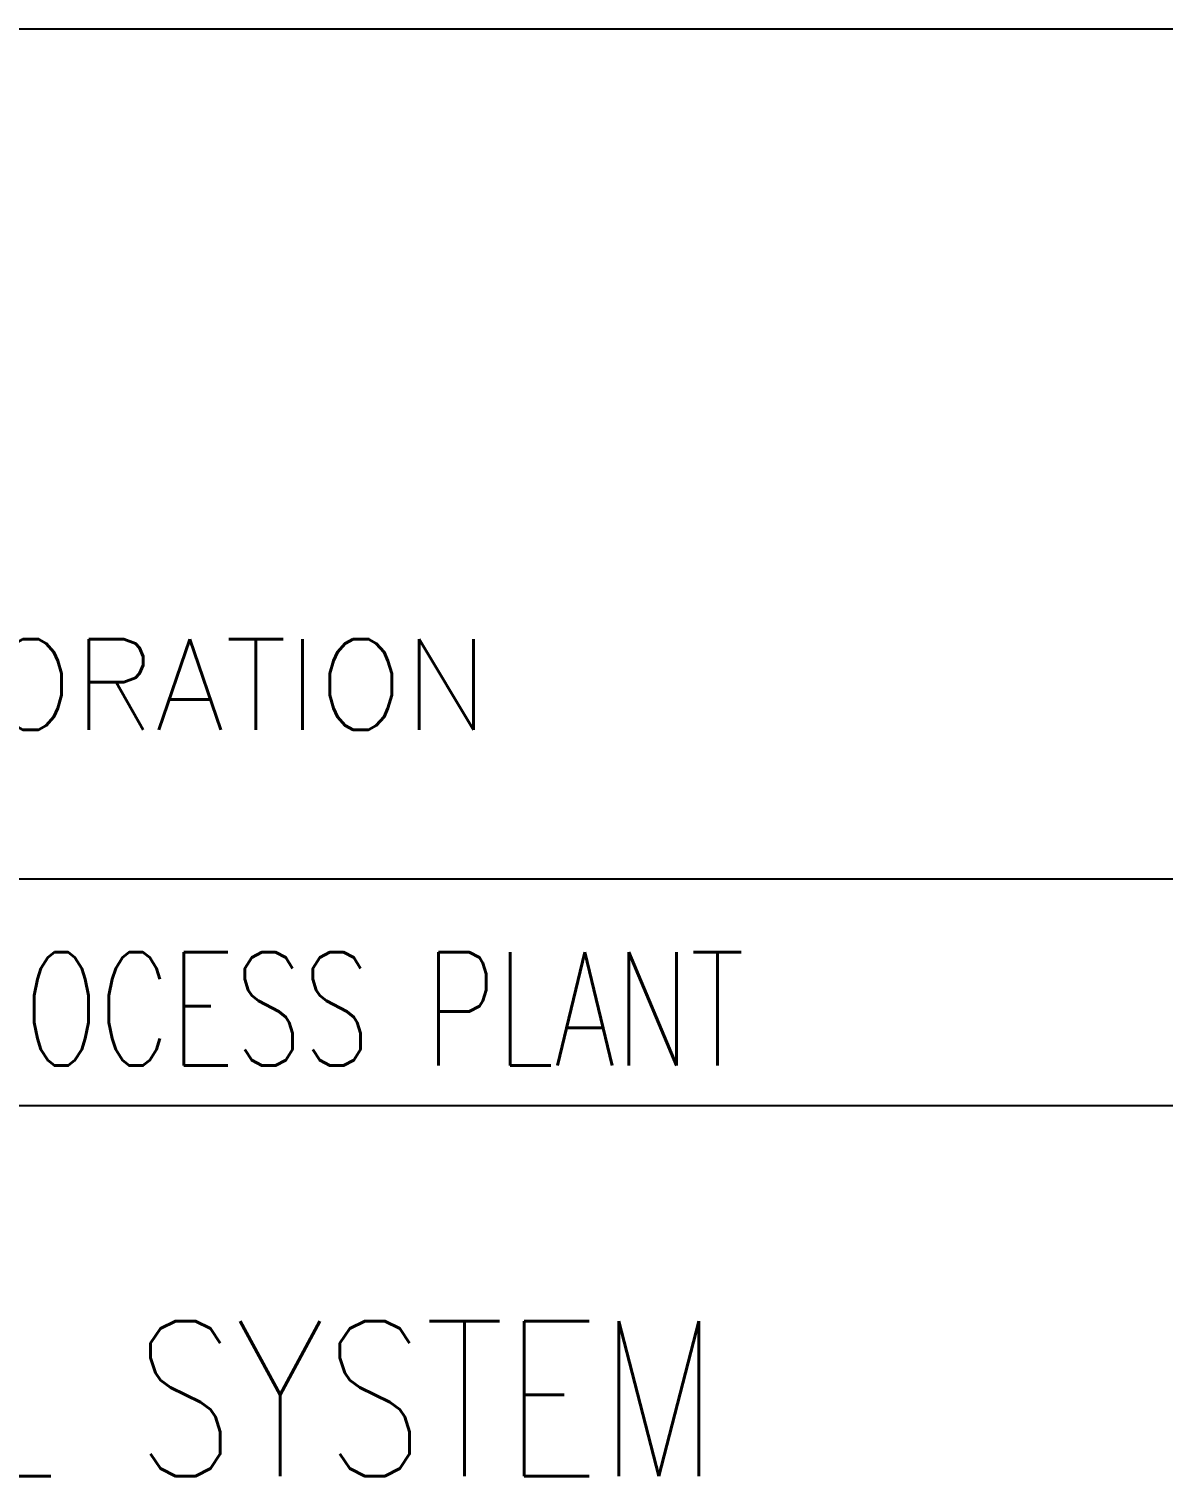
# Model space of a CAD drawing. Header units: inches. Extents: x 67 to 2134, y 4 to 641.
# Drawn here: x 2073.06 to 2103.41, y 57.74 to 96.47 of the extents above; entities that cross this region are included whole.
import ezdxf

# ---------------------------------------------------------------- set-up
doc = ezdxf.new("R2010")
doc.units = ezdxf.units.IN
doc.header["$MEASUREMENT"] = 0
doc.layers.add('TEG BORDER', color=7, linetype='Continuous')
doc.styles.add('TAVE1', font='ROMANS.shx', dxfattribs={"width": 0.75})
doc.styles.add('TEG BORDER', font='txt_qlt.shx', dxfattribs={"width": 0.7, "bigfont": 'hztxt.shx'})

# ---------------------------------------------------------------- blocks, each defined once
blk = doc.blocks.new('252 BORDER A2')
at = {"layer": 'TEG BORDER', "color": 0}
blk.add_line((489, 61), (589, 61), dxfattribs=at)
at = {"layer": 'TEG BORDER'}
for p, q in [((489, 46), (589, 46)), ((489, 42), (589, 42))]:
    blk.add_line(p, q, dxfattribs=at)
at = {"layer": 'TEG BORDER', "color": 7, "style": 'TEG BORDER'}
blk.add_text('SINOPEC PETROLEUM ENGINEERING CORPORATION', height=1.6, dxfattribs=at).set_placement((508.34, 48.631))
at = {"layer": 'TEG BORDER', "lineweight": 25, "insert": (495.73, 44.204), "char_height": 2, "width": 100, "attachment_point": 4, "style": 'TEG BORDER'}
blk.add_mtext('\\pt8.5888;2 {\\H1.5x;x\\H0.66667x; 75  MMSCFD TEG DEHYDRATION TYPE  NATURAL GAS PROCESS PLANT}', dxfattribs=at)

msp = doc.modelspace()

# ---------------------------------------------------------------- block references
at = {"xscale": 1.5163271442, "yscale": 1.5163271442, "zscale": 1.5163271442}
msp.add_blockref('252 BORDER A2', (1233.665, 3.976), dxfattribs=at)

# ---------------------------------------------------------------- texts
at = {"color": 0, "lineweight": -3, "style": 'TAVE1', "width": 0.75}
msp.add_text('DESIGN OF BUILDING ELECTRICAL SYSTEM', height=4.14928, dxfattribs=at).set_placement((2004.958, 57.744))

doc.saveas('drawing.dxf')
